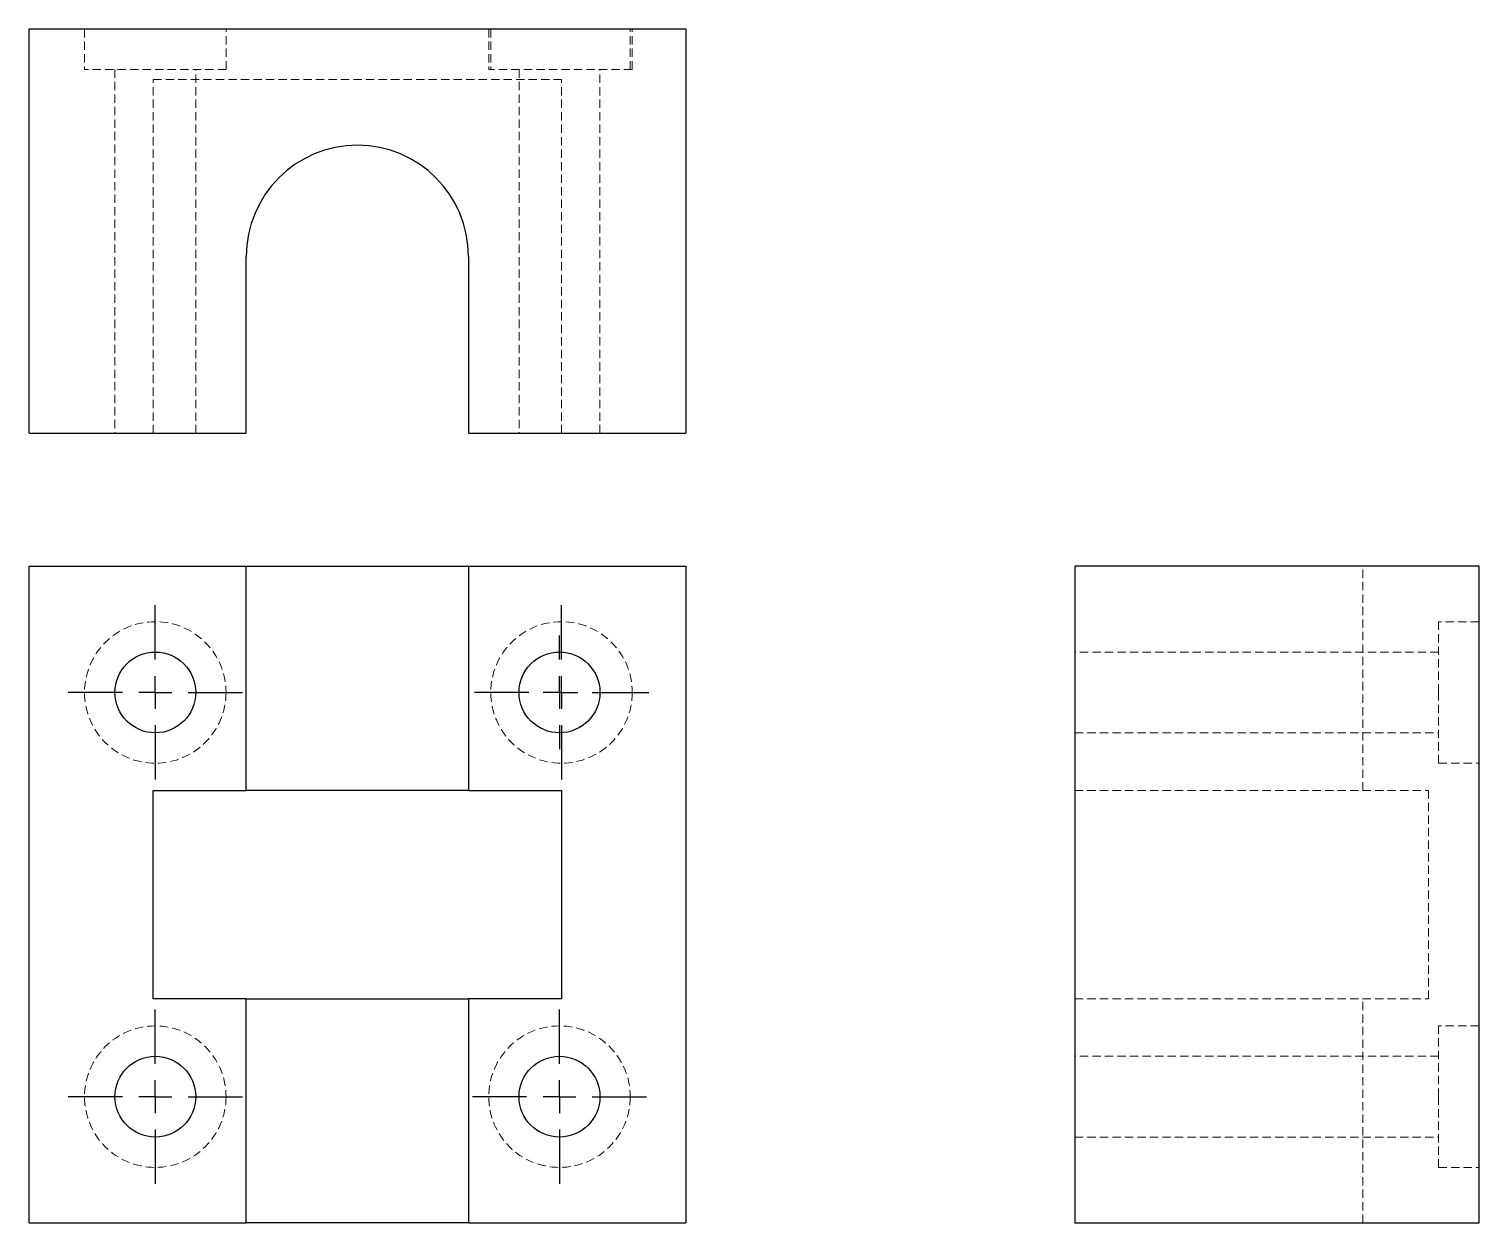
# Model space of a CAD drawing. Header units: millimetres. Extents: x 33 to 254, y 7 to 189.
import ezdxf

# ---------------------------------------------------------------- set-up
doc = ezdxf.new("R2010")
doc.units = ezdxf.units.MM
doc.linetypes.add('HIDDEN', pattern=[1.905, 1.27, -0.635])
doc.layers.add('10', color=7, linetype='Continuous')

# ---------------------------------------------------------------- blocks, each defined once
blk = doc.blocks.new('SW_CENTERMARKSYMBOL_0')
at = {"layer": '10', "color": 0}
for p, q in [((0, 5), (0, 13.27)), ((0, 0), (0, 2.5)), ((-5, 0), (-13.27, 0)), ((0, 0), (-2.5, 0)), ((0, 0), (0, -2.5)), ((0, 0), (2.5, 0)), ((5, 0), (13.27, 0)), ((0, -5), (0, -13.27))]:
    blk.add_line(p, q, dxfattribs=at)
blk = doc.blocks.new('SW_CENTERMARKSYMBOL_1')
at = {"layer": '10', "color": 0}
for p, q in [((0, 5), (0, 8.65)), ((0, 0), (0, 2.5)), ((-5, 0), (-8.65, 0)), ((0, 0), (-2.5, 0)), ((0, 0), (0, -2.5)), ((0, 0), (2.5, 0)), ((5, 0), (8.65, 0)), ((0, -5), (0, -8.65))]:
    blk.add_line(p, q, dxfattribs=at)
blk = doc.blocks.new('SW_CENTERMARKSYMBOL_2')
at = {"layer": '10', "color": 0}
for p, q in [((0, 5), (0, 13.27)), ((0, 0), (0, 2.5)), ((-5, 0), (-13.27, 0)), ((0, 0), (-2.5, 0)), ((0, 0), (0, -2.5)), ((0, 0), (2.5, 0)), ((5, 0), (13.27, 0)), ((0, -5), (0, -13.27))]:
    blk.add_line(p, q, dxfattribs=at)
blk = doc.blocks.new('SW_CENTERMARKSYMBOL_3')
at = {"layer": '10', "color": 0}
for p, q in [((0, 5), (0, 13.27)), ((0, 0), (0, 2.5)), ((-5, 0), (-13.27, 0)), ((0, 0), (-2.5, 0)), ((0, 0), (0, -2.5)), ((0, 0), (2.5, 0)), ((5, 0), (13.27, 0)), ((0, -5), (0, -13.27))]:
    blk.add_line(p, q, dxfattribs=at)
blk = doc.blocks.new('SW_CENTERMARKSYMBOL_4')
at = {"layer": '10', "color": 0}
for p, q in [((0, 5), (0, 13.27)), ((0, 0), (0, 2.5)), ((-5, 0), (-13.27, 0)), ((0, 0), (-2.5, 0)), ((0, 0), (0, -2.5)), ((0, 0), (2.5, 0)), ((5, 0), (13.27, 0)), ((0, -5), (0, -13.27))]:
    blk.add_line(p, q, dxfattribs=at)

msp = doc.modelspace()

# ---------------------------------------------------------------- linework, layer by layer
at = {"color": 7, "linetype": 'Continuous', "lineweight": 25}
for p, q in [((33, 188.77), (133, 188.77)), ((33, 127.23), (33, 188.77)), ((133, 188.77), (133, 127.23)), ((66.08, 127.23), (66.08, 154.15)), ((99.92, 154.15), (99.92, 127.23)), ((33, 127.23), (66.08, 127.23)), ((99.92, 127.23), (133, 127.23)), ((33, 7), (33, 107)), ((33, 107), (66.08, 107)), ((66.08, 72.85), (66.08, 107)), ((66.08, 107), (99.92, 107)), ((99.92, 107), (133, 107)), ((99.92, 107), (99.92, 72.85)), ((133, 107), (133, 7)), ((192.23, 107), (192.23, 7)), ((253.77, 107), (192.23, 107)), ((253.77, 7), (253.77, 107)), ((51.92, 72.85), (66.08, 72.85)), ((51.92, 41.15), (51.92, 72.85)), ((99.92, 72.85), (66.08, 72.85)), ((99.92, 72.85), (114.08, 72.85)), ((114.08, 72.85), (114.08, 41.15)), ((66.08, 41.15), (51.92, 41.15)), ((66.08, 7), (66.08, 41.15)), ((66.08, 41.15), (99.92, 41.15)), ((99.92, 41.15), (99.92, 7)), ((114.08, 41.15), (99.92, 41.15)), ((33, 7), (66.08, 7)), ((99.92, 7), (66.08, 7)), ((99.92, 7), (133, 7)), ((192.23, 7), (253.77, 7))]:
    msp.add_line(p, q, dxfattribs=at)
at = {"color": 7, "linetype": 'HIDDEN', "lineweight": 18}
for p, q in [((41.46, 188.77), (41.46, 182.62)), ((63, 182.62), (63, 188.77)), ((103, 188.77), (103, 182.62)), ((103.31, 188.77), (103.31, 182.62)), ((124.54, 182.62), (124.54, 188.77)), ((124.85, 182.62), (124.85, 188.77)), ((63, 182.62), (41.46, 182.62)), ((46.08, 182.62), (46.08, 127.23)), ((51.92, 181.08), (114.08, 181.08)), ((51.92, 127.23), (51.92, 181.08)), ((58.38, 127.23), (58.38, 182.62)), ((103.31, 182.62), (103, 182.62)), ((124.85, 182.62), (103.31, 182.62)), ((107.62, 182.62), (107.62, 127.23)), ((114.08, 127.23), (114.08, 181.08)), ((119.92, 127.23), (119.92, 182.62)), ((66.08, 127.23), (51.92, 127.23)), ((114.08, 127.23), (99.92, 127.23)), ((236.08, 72.85), (236.08, 107)), ((247.62, 87.77), (247.62, 98.54)), ((253.77, 98.54), (247.62, 98.54)), ((247.62, 93.92), (192.23, 93.92)), ((247.62, 77), (247.62, 87.77)), ((192.23, 81.62), (247.62, 81.62)), ((247.62, 77), (253.77, 77)), ((192.23, 72.85), (246.08, 72.85)), ((246.08, 72.85), (246.08, 41.15)), ((192.23, 41.15), (246.08, 41.15)), ((236.08, 7), (236.08, 41.15)), ((247.62, 26.23), (247.62, 37)), ((253.77, 37), (247.62, 37)), ((247.62, 32.38), (192.23, 32.38)), ((247.62, 15.46), (247.62, 26.23)), ((192.23, 20.08), (247.62, 20.08)), ((247.62, 15.46), (253.77, 15.46))]:
    msp.add_line(p, q, dxfattribs=at)
for centre in [(52.23, 87.77), (114.08, 87.77), (52.23, 26.23), (113.77, 26.23)]:
    msp.add_circle(centre, 10.77, dxfattribs=at)
at = {"color": 7, "linetype": 'Continuous', "lineweight": 25}
for centre in [(52.23, 87.77), (113.77, 87.77), (52.23, 26.23), (113.77, 26.23)]:
    msp.add_circle(centre, 6.15, dxfattribs=at)
msp.add_arc((83, 154.15), 16.92, 0, 180, dxfattribs=at)

# ---------------------------------------------------------------- block references
at = {"layer": '10'}
for name, p in [('SW_CENTERMARKSYMBOL_3', (52.23, 87.77)), ('SW_CENTERMARKSYMBOL_4', (114.08, 87.77)), ('SW_CENTERMARKSYMBOL_1', (113.77, 87.77)), ('SW_CENTERMARKSYMBOL_2', (52.23, 26.23)), ('SW_CENTERMARKSYMBOL_0', (113.77, 26.23))]:
    msp.add_blockref(name, p, dxfattribs=at)

doc.saveas('drawing.dxf')
